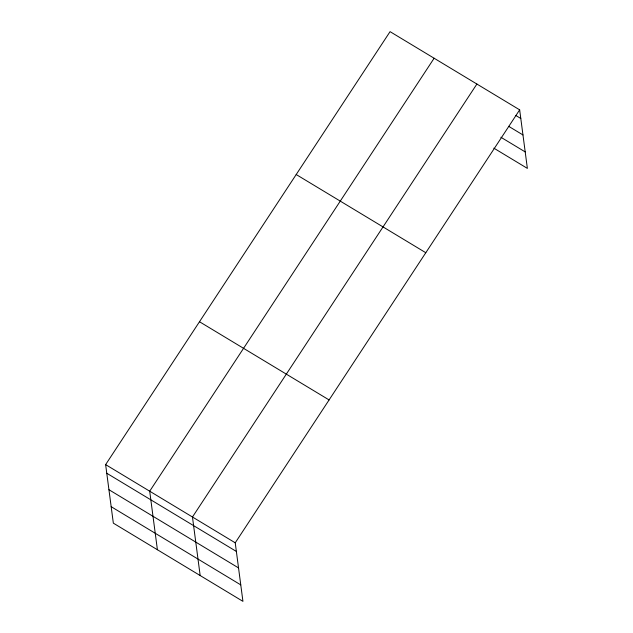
<?xml version="1.0" encoding="UTF-8"?>
<svg xmlns="http://www.w3.org/2000/svg" width="633" height="633" viewBox="0 0 633 633"><rect width="100%" height="100%" fill="white"/><g stroke="black" fill="none" stroke-linecap="round" stroke-linejoin="round"><path stroke-width="0.95" d="M519.661 109.849L235.231 542.813L242.937 601.35L113.339 523.151L105.632 464.614L390.063 31.65L519.661 109.849L527.368 168.386L493.827 148.146M434.127 58.236L149.697 491.2L157.403 549.737M476.894 84.039L192.464 517.011L200.17 575.547M515.768 115.443L520.801 118.474M508.71 126.347L522.969 134.948M500.877 137.242L525.2 151.912M296.197 174.526L425.803 252.725M199.49 321.738L329.097 399.937M105.632 464.614L235.231 542.813M106.771 473.247L236.37 551.446M108.939 489.713L238.538 567.912M111.171 506.685L240.769 584.884"/></g></svg>
